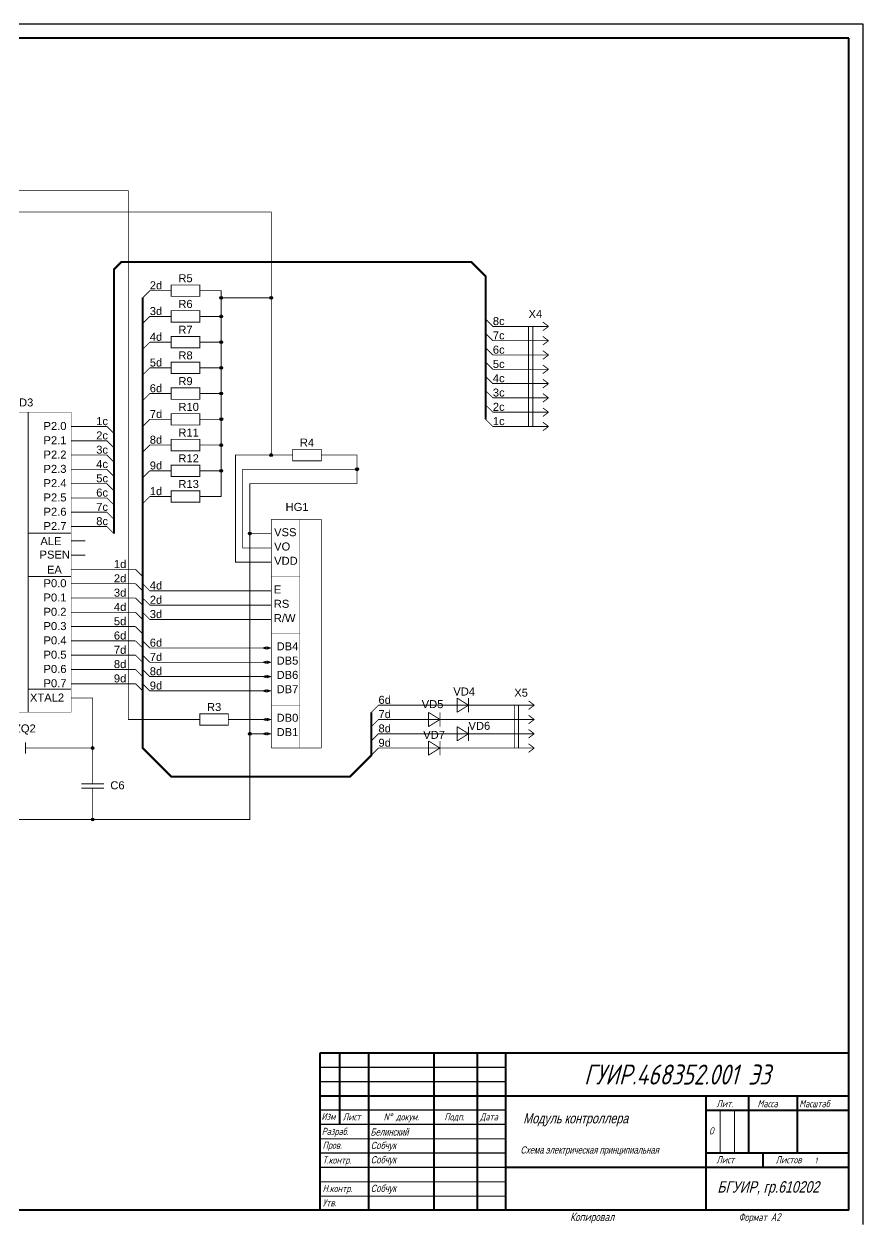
# Model space of a CAD drawing. Header units: millimetres. Extents: x 4478846 to 4492776, y 3796523 to 3799112.
# Drawn here: x 4480738.9 to 4481032.4, y 3798090.7 to 3798510.5 of the extents above; entities that cross this region are included whole.
import ezdxf

# ---------------------------------------------------------------- set-up
doc = ezdxf.new("R2010")
doc.units = ezdxf.units.MM
doc.layers.get('0').update_dxf_attribs({"lineweight": 25})
for name, color, linetype in [('KONTUR', 7, 'Continuous'), ('Sheet', 255, 'Continuous'), ('Title', 7, 'Continuous'), ('Текст', 4, 'Continuous')]:
    doc.layers.add(name, color=color, linetype=linetype)
doc.layers.add('Основная', color=7, linetype='Continuous', lineweight=40)
doc.layers.add('тонкая', color=7, linetype='Continuous', lineweight=13)
doc.styles.add('ESKD', font='standarteskd.shx', dxfattribs={"width": 0.8, "oblique": 15})
doc.styles.get("Standard").update_dxf_attribs({"font": 'arial.ttf'})
doc.styles.add('стиль рамки', font='romans.shx', dxfattribs={"width": 0.75, "oblique": 15, "height": 3.5})
doc.styles.add('стиль1', font='romans.shx', dxfattribs={"width": 0.75, "oblique": 15, "height": 3.5})

msp = doc.modelspace()

# ---------------------------------------------------------------- linework, layer by layer
at = {"color": 7}
for p, q in [((4480907.39209, 3798145.51068), (4480842.39209, 3798145.51068)), ((4480907.39209, 3798140.51068), (4480842.39209, 3798140.51068)), ((4480907.39209, 3798130.51068), (4480842.39209, 3798130.51068)), ((4480907.39209, 3798125.51068), (4480842.39209, 3798125.51068)), ((4480977.39209, 3798095.51068), (4480977.39209, 3798095.51068))]:
    msp.add_line(p, q, dxfattribs=at)
at = {"color": 7, "lineweight": 20}
for points, const_width in [([(4480580.3992, 3798437.22131), (4480580.3992, 3798452.22131), (4480775.39921, 3798452.22131), (4480775.39921, 3798267.2213), (4480795.39921, 3798267.2213)], 0.29972), ([(4480825.39921, 3798359.72131), (4480825.39921, 3798414.72131), (4480825.39921, 3798444.72131), (4480730.39921, 3798444.72131), (4480657.8992, 3798444.72131), (4480657.8992, 3798437.22131), (4480657.8992, 3798332.2213)], 0.29972), ([(4480770.39921, 3798332.22128), (4480770.39921, 3798424.72131), (4480772.89921, 3798427.22131), (4480895.39921, 3798427.22131), (4480900.39921, 3798422.22131), (4480900.39921, 3798372.22131)], 0.7493), ([(4480782.89921, 3798417.22131), (4480780.39927, 3798414.72131)], 0.29972), ([(4480782.89921, 3798417.22131), (4480785.39921, 3798417.22131)], 0.29972), ([(4480790.39921, 3798417.22131), (4480785.39921, 3798417.22131)], 0.29972), ([(4480790.39921, 3798415.22131), (4480790.39921, 3798419.22131), (4480800.39922, 3798419.22131), (4480800.39922, 3798415.22131), (4480790.39921, 3798415.22131)], 0.29972), ([(4480800.39922, 3798417.22131), (4480805.39922, 3798417.22131)], 0.29972), ([(4480780.39927, 3798414.72131), (4480780.39927, 3798317.22127), (4480780.39921, 3798317.22127), (4480780.39921, 3798302.22127), (4480780.3992, 3798302.22127), (4480780.3992, 3798289.72125), (4480780.39921, 3798289.72125), (4480780.39921, 3798257.2213), (4480790.39921, 3798247.2213), (4480852.89921, 3798247.2213), (4480857.89921, 3798252.2213), (4480860.39921, 3798254.7213), (4480860.39921, 3798269.7213)], 0.7493), ([(4480793.39921, 3798415.22131), (4480792.39921, 3798415.22131)], 0.29972), ([(4480790.39921, 3798406.22131), (4480790.39921, 3798410.22131), (4480800.39922, 3798410.22131), (4480800.39922, 3798406.22131), (4480790.39921, 3798406.22131)], 0.29972), ([(4480782.89921, 3798408.22131), (4480780.39927, 3798405.72131)], 0.29972), ([(4480785.39921, 3798408.22131), (4480782.89921, 3798408.22131)], 0.29972), ([(4480790.39921, 3798408.22131), (4480785.39921, 3798408.22131)], 0.29972), ([(4480793.39921, 3798406.22131), (4480792.39921, 3798406.22131)], 0.29972), ([(4480800.39922, 3798408.22131), (4480805.39922, 3798408.22131)], 0.29972), ([(4480902.89921, 3798404.72137), (4480900.39921, 3798407.22131)], 0.29972), ([(4480910.39921, 3798404.72124), (4480902.89921, 3798404.72124), (4480902.89921, 3798404.72137)], 0.29972), ([(4480915.39921, 3798404.72124), (4480910.39921, 3798404.72124)], 0.29972), ([(4480915.3992, 3798404.72124), (4480922.39919, 3798404.72124)], 0.29972), ([(4480915.3992, 3798404.72124), (4480915.3992, 3798369.72131)], 0.29972), ([(4480916.8992, 3798369.72131), (4480916.8992, 3798404.72124)], 0.29972), ([(4480922.39919, 3798404.72124), (4480920.39919, 3798406.22123)], 0.29972), ([(4480922.39919, 3798404.72124), (4480920.39919, 3798403.22124)], 0.29972), ([(4480790.39921, 3798397.21113), (4480790.39921, 3798401.21113), (4480800.39922, 3798401.21113), (4480800.39922, 3798397.21113), (4480790.39921, 3798397.21113)], 0.29972), ([(4480902.89921, 3798399.72137), (4480900.39921, 3798402.22131)], 0.29972), ([(4480922.39919, 3798399.72125), (4480920.39919, 3798401.22124)], 0.29972), ([(4480782.89921, 3798399.21113), (4480780.39927, 3798396.71113)], 0.29972), ([(4480782.89921, 3798399.21113), (4480785.39921, 3798399.21113)], 0.29972), ([(4480790.39921, 3798399.21113), (4480785.39921, 3798399.21113)], 0.29972), ([(4480800.39922, 3798399.21113), (4480805.39922, 3798399.21113)], 0.29972), ([(4480902.89921, 3798394.72137), (4480900.39921, 3798397.22131)], 0.29972), ([(4480910.39921, 3798399.72125), (4480902.89921, 3798399.72125), (4480902.89921, 3798399.72137)], 0.29972), ([(4480915.39921, 3798399.72125), (4480910.39921, 3798399.72125)], 0.29972), ([(4480915.3992, 3798399.72125), (4480922.39919, 3798399.72125)], 0.29972), ([(4480922.39919, 3798399.72125), (4480920.39919, 3798398.22125)], 0.29972), ([(4480922.39919, 3798394.72126), (4480920.39919, 3798396.22125)], 0.29972), ([(4480790.39921, 3798388.22131), (4480790.39921, 3798392.22131), (4480800.39922, 3798392.22131), (4480800.39922, 3798388.22131), (4480790.39921, 3798388.22131)], 0.29972), ([(4480902.89921, 3798389.72137), (4480900.39921, 3798392.22131)], 0.29972), ([(4480910.39921, 3798394.72126), (4480902.89921, 3798394.72126), (4480902.89921, 3798394.72137)], 0.29972), ([(4480915.39921, 3798394.72126), (4480910.39921, 3798394.72126)], 0.29972), ([(4480915.3992, 3798394.72126), (4480922.39919, 3798394.72126)], 0.29972), ([(4480922.39919, 3798394.72126), (4480920.39919, 3798393.22126)], 0.29972), ([(4480782.89921, 3798390.22131), (4480780.39927, 3798387.72131)], 0.29972), ([(4480785.39921, 3798390.22131), (4480782.89921, 3798390.22131)], 0.29972), ([(4480790.39921, 3798390.22131), (4480785.39921, 3798390.22131)], 0.29972), ([(4480793.39921, 3798388.22131), (4480792.39921, 3798388.22131)], 0.29972), ([(4480800.39922, 3798390.22131), (4480805.39922, 3798390.22131)], 0.29972), ([(4480910.39921, 3798389.72127), (4480902.89921, 3798389.72127), (4480902.89921, 3798389.72137)], 0.29972), ([(4480915.39921, 3798389.72127), (4480910.39921, 3798389.72127)], 0.29972), ([(4480915.3992, 3798389.72127), (4480922.39919, 3798389.72127)], 0.29972), ([(4480922.39919, 3798389.72127), (4480920.39919, 3798391.22126)], 0.29972), ([(4480922.39919, 3798389.72127), (4480920.39919, 3798388.22127)], 0.29972), ([(4480790.39921, 3798379.22131), (4480790.39921, 3798383.22131), (4480800.39922, 3798383.22131), (4480800.39922, 3798379.22131), (4480790.39921, 3798379.22131)], 0.29972), ([(4480902.89921, 3798384.72137), (4480900.39921, 3798387.22131)], 0.29972), ([(4480910.39921, 3798384.72128), (4480902.89921, 3798384.72128), (4480902.89921, 3798384.72137)], 0.29972), ([(4480915.39921, 3798384.72128), (4480910.39921, 3798384.72128)], 0.29972), ([(4480915.3992, 3798384.72128), (4480922.39919, 3798384.72128)], 0.29972), ([(4480922.39919, 3798384.72128), (4480920.39919, 3798386.22127)], 0.29972), ([(4480922.39919, 3798384.72128), (4480920.39919, 3798383.22128)], 0.29972), ([(4480782.89921, 3798381.22131), (4480780.39927, 3798378.72131)], 0.29972), ([(4480782.89921, 3798381.22131), (4480785.39921, 3798381.22131)], 0.29972), ([(4480790.39921, 3798381.22131), (4480785.39921, 3798381.22131)], 0.29972), ([(4480793.39921, 3798379.22131), (4480792.39921, 3798379.22131)], 0.29972), ([(4480800.39922, 3798381.22131), (4480805.39922, 3798381.22131)], 0.29972), ([(4480902.89921, 3798379.72136), (4480900.39921, 3798382.22131)], 0.29972), ([(4480910.39921, 3798379.72129), (4480902.89921, 3798379.72129), (4480902.89921, 3798379.72136)], 0.29972), ([(4480915.39921, 3798379.72129), (4480910.39921, 3798379.72129)], 0.29972), ([(4480915.3992, 3798379.72129), (4480922.39919, 3798379.72129)], 0.29972), ([(4480922.39919, 3798379.72129), (4480920.39919, 3798381.22128)], 0.29972), ([(4480922.39919, 3798379.72129), (4480920.39919, 3798378.22129)], 0.29972), ([(4480902.89921, 3798374.72136), (4480900.39921, 3798377.22131)], 0.29972), ([(4480910.39921, 3798374.7213), (4480902.89921, 3798374.7213), (4480902.89921, 3798374.72136)], 0.29972), ([(4480915.39921, 3798374.7213), (4480910.39921, 3798374.7213)], 0.29972), ([(4480915.3992, 3798374.7213), (4480922.39919, 3798374.7213)], 0.29972), ([(4480922.39919, 3798374.7213), (4480920.39919, 3798376.22129)], 0.29972), ([(4480922.39919, 3798374.7213), (4480920.39919, 3798373.2213)], 0.29972), ([(4480720.39977, 3798374.72095), (4480755.37817, 3798374.72095), (4480755.37817, 3798269.74255), (4480720.39977, 3798269.74255), (4480720.39977, 3798374.72095)], 0.09906), ([(4480782.90961, 3798372.21085), (4480780.40967, 3798369.71085)], 0.29972), ([(4480785.40961, 3798372.21085), (4480782.90961, 3798372.21085)], 0.29972), ([(4480790.40961, 3798372.21085), (4480785.40961, 3798372.21085)], 0.29972), ([(4480790.40961, 3798370.21084), (4480790.40961, 3798374.21085), (4480800.40962, 3798374.21085), (4480800.40962, 3798370.21084), (4480790.40961, 3798370.21084)], 0.29972), ([(4480800.40962, 3798372.21085), (4480805.40962, 3798372.21085)], 0.29972), ([(4480902.89921, 3798369.72136), (4480900.39921, 3798372.22131)], 0.29972), ([(4480922.39919, 3798369.72131), (4480920.39919, 3798371.2213)], 0.29972), ([(4480755.39922, 3798369.72136), (4480760.39922, 3798369.72136)], 0.29972), ([(4480760.39922, 3798369.72136), (4480767.8992, 3798369.72136), (4480767.8992, 3798369.72125)], 0.29972), ([(4480770.3992, 3798367.2213), (4480767.8992, 3798369.72125)], 0.29972), ([(4480793.40962, 3798370.21084), (4480792.40961, 3798370.21084)], 0.29972), ([(4480910.39921, 3798369.72131), (4480902.89921, 3798369.72131), (4480902.89921, 3798369.72136)], 0.29972), ([(4480915.39921, 3798369.72131), (4480910.39921, 3798369.72131)], 0.29972), ([(4480915.3992, 3798369.72131), (4480922.39919, 3798369.72131)], 0.29972), ([(4480922.39919, 3798369.72131), (4480920.39919, 3798368.22131)], 0.29972), ([(4480755.39922, 3798364.72136), (4480760.39922, 3798364.72136)], 0.29972), ([(4480767.89921, 3798364.72125), (4480767.89921, 3798364.72136), (4480760.39922, 3798364.72136)], 0.29972), ([(4480770.39921, 3798362.22131), (4480767.89921, 3798364.72125)], 0.29972), ([(4480782.89921, 3798363.22131), (4480780.39927, 3798360.72131)], 0.29972), ([(4480782.89921, 3798363.22131), (4480785.39921, 3798363.22131)], 0.29972), ([(4480790.39921, 3798363.22131), (4480785.39921, 3798363.22131)], 0.29972), ([(4480790.39921, 3798361.22131), (4480790.39921, 3798365.22131), (4480800.39922, 3798365.22131), (4480800.39922, 3798361.22131), (4480790.39921, 3798361.22131)], 0.29972), ([(4480800.39922, 3798363.22131), (4480805.39922, 3798363.22131)], 0.29972), ([(4480670.3992, 3798232.2213), (4480685.3992, 3798232.2213), (4480712.8992, 3798232.2213), (4480762.89921, 3798232.2213), (4480817.89921, 3798232.2213), (4480817.89921, 3798262.2213), (4480817.89921, 3798332.2213), (4480817.89921, 3798349.72131), (4480855.39921, 3798349.72131), (4480855.39921, 3798354.72131), (4480855.39921, 3798359.72131), (4480847.89922, 3798359.72131)], 0.29972), ([(4480755.39922, 3798359.72135), (4480760.39922, 3798359.72135)], 0.29972), ([(4480760.39922, 3798359.72135), (4480767.89921, 3798359.72135), (4480767.89921, 3798359.72123)], 0.29972), ([(4480770.39921, 3798357.22129), (4480767.89921, 3798359.72123)], 0.29972), ([(4480793.39921, 3798361.22131), (4480792.39921, 3798361.22131)], 0.29972), ([(4480755.39922, 3798354.72135), (4480760.39922, 3798354.72135)], 0.29972), ([(4480767.8992, 3798354.72124), (4480767.8992, 3798354.72135), (4480760.39922, 3798354.72135)], 0.29972), ([(4480770.3992, 3798352.2213), (4480767.8992, 3798354.72124)], 0.29972), ([(4480782.89921, 3798354.21088), (4480780.39927, 3798351.71088)], 0.29972), ([(4480785.39921, 3798354.21088), (4480782.89921, 3798354.21088)], 0.29972), ([(4480790.39921, 3798354.21088), (4480785.39921, 3798354.21088)], 0.29972), ([(4480790.39921, 3798352.21088), (4480790.39921, 3798356.21088), (4480800.39922, 3798356.21088), (4480800.39922, 3798352.21088), (4480790.39921, 3798352.21088)], 0.29972), ([(4480800.39922, 3798354.21088), (4480805.39922, 3798354.21088)], 0.29972), ([(4480755.39922, 3798349.72135), (4480760.39922, 3798349.72135)], 0.29972), ([(4480760.39922, 3798349.72135), (4480767.89921, 3798349.72135), (4480767.89921, 3798349.72123)], 0.29972), ([(4480770.39921, 3798347.22129), (4480767.89921, 3798349.72123)], 0.29972), ([(4480793.39921, 3798352.21088), (4480792.39921, 3798352.21088)], 0.29972), ([(4480790.39921, 3798343.22131), (4480790.39921, 3798347.22131), (4480800.39922, 3798347.22131), (4480800.39922, 3798343.22131), (4480790.39921, 3798343.22131)], 0.29972), ([(4480755.39922, 3798344.72135), (4480760.39922, 3798344.72135)], 0.29972), ([(4480767.89921, 3798344.72125), (4480767.89921, 3798344.72135), (4480760.39922, 3798344.72135)], 0.29972), ([(4480770.39921, 3798342.22131), (4480767.89921, 3798344.72125)], 0.29972), ([(4480782.89921, 3798345.22131), (4480780.39927, 3798342.72131)], 0.29972), ([(4480785.39921, 3798345.22131), (4480782.89921, 3798345.22131)], 0.29972), ([(4480790.39921, 3798345.22131), (4480785.39921, 3798345.22131)], 0.29972), ([(4480793.39921, 3798343.22131), (4480792.39921, 3798343.22131)], 0.29972), ([(4480800.39922, 3798345.22131), (4480807.89921, 3798345.22131)], 0.29972), ([(4480755.39922, 3798339.72134), (4480760.39922, 3798339.72134)], 0.29972), ([(4480760.39922, 3798339.72134), (4480767.8992, 3798339.72134), (4480767.8992, 3798339.72123)], 0.29972), ([(4480770.3992, 3798337.22129), (4480767.8992, 3798339.72123)], 0.29972), ([(4480755.39922, 3798334.72134), (4480760.39922, 3798334.72134)], 0.29972), ([(4480760.39922, 3798334.72134), (4480767.89921, 3798334.72134), (4480767.89921, 3798334.72122)], 0.29972), ([(4480770.39921, 3798332.22128), (4480767.89921, 3798334.72122)], 0.29972), ([(4480755.39922, 3798329.72134), (4480760.39922, 3798329.72134)], 0.29972), ([(4480755.39922, 3798324.72134), (4480760.39922, 3798324.72134)], 0.29972), ([(4480755.39922, 3798319.72133), (4480760.39922, 3798319.72133)], 0.29972), ([(4480760.39922, 3798319.72133), (4480777.89921, 3798319.72133), (4480777.89921, 3798319.72121)], 0.29972), ([(4480780.39921, 3798317.22127), (4480777.89921, 3798319.72121)], 0.29972), ([(4480755.39922, 3798314.72133), (4480760.39922, 3798314.72133)], 0.29972), ([(4480777.8992, 3798314.72122), (4480777.8992, 3798314.72133), (4480760.39922, 3798314.72133)], 0.29972), ([(4480780.3992, 3798312.22127), (4480777.8992, 3798314.72122)], 0.29972), ([(4480782.89921, 3798312.2213), (4480780.39921, 3798314.72125)], 0.29972), ([(4480820.39921, 3798312.2213), (4480782.89921, 3798312.2213)], 0.29972), ([(4480755.39922, 3798309.72133), (4480760.39922, 3798309.72133)], 0.29972), ([(4480760.39922, 3798309.72133), (4480777.8992, 3798309.72133), (4480777.8992, 3798309.72121)], 0.29972), ([(4480780.3992, 3798307.22127), (4480777.8992, 3798309.72121)], 0.29972), ([(4480782.89921, 3798307.2213), (4480780.39921, 3798309.72125)], 0.29972), ([(4480755.39922, 3798304.72132), (4480760.39922, 3798304.72132)], 0.29972), ([(4480777.8992, 3798304.72121), (4480777.8992, 3798304.72132), (4480760.39922, 3798304.72132)], 0.29972), ([(4480780.3992, 3798302.22127), (4480777.8992, 3798304.72121)], 0.29972), ([(4480782.89921, 3798302.2213), (4480780.39921, 3798304.72125)], 0.29972), ([(4480782.89921, 3798307.2213), (4480820.39921, 3798307.2213)], 0.29972), ([(4480755.39922, 3798299.72132), (4480760.39922, 3798299.72132)], 0.29972), ([(4480760.39922, 3798299.72132), (4480777.8992, 3798299.72132), (4480777.8992, 3798299.72121)], 0.29972), ([(4480780.3992, 3798297.22127), (4480777.8992, 3798299.72121)], 0.29972), ([(4480820.39921, 3798302.2213), (4480782.89921, 3798302.2213)], 0.29972), ([(4480755.39922, 3798294.72132), (4480760.39922, 3798294.72132)], 0.29972), ([(4480777.8992, 3798294.7212), (4480777.8992, 3798294.72132), (4480760.39922, 3798294.72132)], 0.29972), ([(4480780.3992, 3798292.22126), (4480777.8992, 3798294.7212)], 0.29972), ([(4480782.89921, 3798292.22136), (4480780.39921, 3798294.7213)], 0.29972), ([(4480782.89921, 3798292.22136), (4480782.89921, 3798292.2213), (4480820.39921, 3798292.2213)], 0.29972), ([(4480755.39922, 3798289.72132), (4480760.39922, 3798289.72132)], 0.29972), ([(4480760.39922, 3798289.72132), (4480777.89921, 3798289.72132), (4480777.89921, 3798289.72121)], 0.29972), ([(4480780.39921, 3798287.22127), (4480777.89921, 3798289.72121)], 0.29972), ([(4480782.8992, 3798287.2213), (4480780.3992, 3798289.72125)], 0.29972), ([(4480820.39921, 3798287.2213), (4480782.8992, 3798287.2213)], 0.29972), ([(4480755.39922, 3798284.72131), (4480760.39922, 3798284.72131)], 0.29972), ([(4480777.89921, 3798284.72125), (4480760.39922, 3798284.72125), (4480760.39922, 3798284.72131)], 0.29972), ([(4480780.39921, 3798282.2213), (4480777.89921, 3798284.72125)], 0.29972), ([(4480782.8992, 3798282.22127), (4480780.3992, 3798284.72121)], 0.29972), ([(4480755.39922, 3798279.72131), (4480760.39922, 3798279.72131)], 0.29972), ([(4480760.39922, 3798279.72131), (4480777.89921, 3798279.72131), (4480777.89921, 3798279.7213)], 0.29972), ([(4480780.39921, 3798277.22136), (4480777.89921, 3798279.7213)], 0.29972), ([(4480782.89921, 3798277.2213), (4480780.39921, 3798279.72124)], 0.29972), ([(4480782.8992, 3798282.22127), (4480782.8992, 3798282.2213), (4480820.39921, 3798282.2213)], 0.29972), ([(4480755.39922, 3798274.72131), (4480760.39922, 3798274.72131)], 0.29972), ([(4480762.89921, 3798257.2213), (4480762.89921, 3798274.72131), (4480760.39922, 3798274.72131)], 0.29972), ([(4480820.39921, 3798277.2213), (4480782.89921, 3798277.2213)], 0.29972), ([(4480890.39923, 3798274.7213), (4480890.39923, 3798269.72131)], 0.29972), ([(4480894.39922, 3798272.2213), (4480890.39923, 3798274.7213), (4480890.39923, 3798274.7213)], 0.29972), ([(4480894.39922, 3798274.7213), (4480894.39922, 3798269.72131)], 0.29972), ([(4480862.89915, 3798272.2213), (4480860.39921, 3798269.7213)], 0.29972), ([(4480885.39924, 3798272.2213), (4480862.89915, 3798272.2213)], 0.29972), ([(4480890.39924, 3798272.2213), (4480885.39924, 3798272.2213)], 0.29972), ([(4480890.39923, 3798272.2213), (4480895.39922, 3798272.2213)], 0.29972), ([(4480890.39923, 3798269.72131), (4480894.39922, 3798272.2213)], 0.29972), ([(4480895.39921, 3798272.2213), (4480900.39921, 3798272.2213)], 0.29972), ([(4480905.39921, 3798272.2213), (4480900.39921, 3798272.2213)], 0.29972), ([(4480910.39921, 3798272.2213), (4480905.39921, 3798272.2213)], 0.29972), ([(4480910.3992, 3798272.2213), (4480917.39919, 3798272.2213)], 0.29972), ([(4480910.3992, 3798272.2213), (4480910.3992, 3798257.22133)], 0.29972), ([(4480911.8992, 3798257.22133), (4480911.8992, 3798272.2213)], 0.29972), ([(4480917.39919, 3798272.2213), (4480915.39919, 3798273.7213)], 0.29972), ([(4480917.39919, 3798272.2213), (4480915.39919, 3798270.72131)], 0.29972), ([(4480862.89915, 3798267.2213), (4480860.39921, 3798264.7213)], 0.29972), ([(4480875.39924, 3798267.2213), (4480862.89915, 3798267.2213)], 0.29972), ([(4480880.39924, 3798267.2213), (4480875.39924, 3798267.2213)], 0.29972), ([(4480880.39923, 3798269.7213), (4480880.39923, 3798264.72131)], 0.29972), ([(4480884.39922, 3798267.2213), (4480880.39923, 3798269.7213), (4480880.39923, 3798269.7213)], 0.29972), ([(4480880.39923, 3798267.2213), (4480885.39922, 3798267.2213)], 0.29972), ([(4480880.39923, 3798264.72131), (4480884.39922, 3798267.2213)], 0.29972), ([(4480884.39922, 3798269.7213), (4480884.39922, 3798264.72131)], 0.29972), ([(4480885.39921, 3798267.2213), (4480890.39921, 3798267.2213)], 0.29972), ([(4480890.39921, 3798267.2213), (4480905.39921, 3798267.2213), (4480905.39921, 3798267.22131)], 0.29972), ([(4480910.39921, 3798267.22131), (4480905.39921, 3798267.22131)], 0.29972), ([(4480910.3992, 3798267.22131), (4480917.39919, 3798267.22131)], 0.29972), ([(4480917.39919, 3798267.22131), (4480915.39919, 3798268.72131)], 0.29972), ([(4480917.39919, 3798267.22131), (4480915.39919, 3798265.72132)], 0.29972), ([(4480862.89915, 3798262.2213), (4480860.39921, 3798259.7213)], 0.29972), ([(4480885.39924, 3798262.2213), (4480862.89915, 3798262.2213)], 0.29972), ([(4480890.39924, 3798262.2213), (4480885.39924, 3798262.2213)], 0.29972), ([(4480890.39923, 3798264.7213), (4480890.39923, 3798259.72131)], 0.29972), ([(4480894.39922, 3798262.2213), (4480890.39923, 3798264.7213), (4480890.39923, 3798264.7213)], 0.29972), ([(4480890.39923, 3798262.2213), (4480895.39922, 3798262.2213)], 0.29972), ([(4480890.39923, 3798259.72131), (4480894.39922, 3798262.2213)], 0.29972), ([(4480894.39922, 3798264.7213), (4480894.39922, 3798259.72131)], 0.29972), ([(4480895.39921, 3798262.2213), (4480900.39921, 3798262.2213)], 0.29972), ([(4480905.39921, 3798262.22132), (4480900.39921, 3798262.22132), (4480900.39921, 3798262.2213)], 0.29972), ([(4480910.39921, 3798262.22132), (4480905.39921, 3798262.22132)], 0.29972), ([(4480910.3992, 3798262.22132), (4480917.39919, 3798262.22132)], 0.29972), ([(4480917.39919, 3798262.22132), (4480915.39919, 3798263.72132)], 0.29972), ([(4480917.39919, 3798262.22132), (4480915.39919, 3798260.72133)], 0.29972), ([(4480739.39918, 3798257.2213), (4480744.39918, 3798257.2213)], 0.29972), ([(4480739.39919, 3798259.2213), (4480739.39919, 3798255.22131)], 0.29972), ([(4480762.89921, 3798249.7213), (4480762.89921, 3798257.2213), (4480744.39918, 3798257.2213)], 0.29972), ([(4480862.89915, 3798257.2213), (4480860.39921, 3798254.7213)], 0.29972), ([(4480875.39924, 3798257.2213), (4480862.89915, 3798257.2213)], 0.29972), ([(4480880.39924, 3798257.2213), (4480875.39924, 3798257.2213)], 0.29972), ([(4480880.39923, 3798259.7213), (4480880.39923, 3798254.72131)], 0.29972), ([(4480884.39922, 3798257.2213), (4480880.39923, 3798259.7213), (4480880.39923, 3798259.7213)], 0.29972), ([(4480880.39923, 3798257.2213), (4480885.39922, 3798257.2213)], 0.29972), ([(4480880.39923, 3798254.72131), (4480884.39922, 3798257.2213)], 0.29972), ([(4480884.39922, 3798259.7213), (4480884.39922, 3798254.72131)], 0.29972), ([(4480885.39921, 3798257.2213), (4480890.39921, 3798257.2213)], 0.29972), ([(4480905.39921, 3798257.22133), (4480890.39921, 3798257.22133), (4480890.39921, 3798257.2213)], 0.29972), ([(4480910.39921, 3798257.22133), (4480905.39921, 3798257.22133)], 0.29972), ([(4480910.3992, 3798257.22133), (4480917.39919, 3798257.22133)], 0.29972), ([(4480917.39919, 3798257.22133), (4480915.39919, 3798258.72133)], 0.29972), ([(4480917.39919, 3798257.22133), (4480915.39919, 3798255.72134)], 0.29972), ([(4480762.89921, 3798244.7213), (4480762.89921, 3798249.7213)], 0.29972), ([(4480766.8992, 3798244.72131), (4480758.89921, 3798244.72131)], 0.29972), ([(4480766.8992, 3798243.22132), (4480758.89921, 3798243.22132)], 0.29972), ([(4480762.89921, 3798243.22133), (4480762.89921, 3798238.22133)], 0.29972), ([(4480762.89921, 3798238.22133), (4480762.89921, 3798232.2213)], 0.29972)]:
    msp.add_lwpolyline(points, dxfattribs=dict(at, const_width=const_width))
at = {"color": 7, "lineweight": 20, "const_width": 0.508}
for points in [[(4480762.64521, 3798257.2213, 1), (4480763.15321, 3798257.2213, 1)], [(4480762.64521, 3798232.2213, 1), (4480763.15321, 3798232.2213, 1)]]:
    msp.add_lwpolyline(points, format="xyb", close=True, dxfattribs=at)
at = {"color": 7, "lineweight": 20}
for centre, major_axis, ratio in [((4480762.88895, 3798257.23205), (0.49764, 0), 0.998693344), ((4480762.88895, 3798257.23205), (0.49764, 0), 0.998693344), ((4480762.88895, 3798257.23205), (0.49764, 0), 0.998693344), ((4480762.88895, 3798257.23205), (0.49764, 0), 0.998693344), ((4480762.88895, 3798232.23155), (0, 0.49765), 0.999979584), ((4480762.88895, 3798232.23155), (0, 0.49765), 0.999979584), ((4480762.88895, 3798232.23155), (0, 0.49765), 0.999979584), ((4480762.88895, 3798232.23155), (0, 0.49765), 0.999979584)]:
    msp.add_ellipse(centre, major_axis=major_axis, ratio=ratio, dxfattribs=at)
at = {"layer": 'KONTUR', "color": 7}
for p, q in [((4480435.39209, 3798510.51068), (4481032.39209, 3798510.51068)), ((4481032.39209, 3798510.51068), (4481032.39209, 3798090.51068))]:
    msp.add_line(p, q, dxfattribs=at)
at = {"layer": 'Sheet'}
for points, const_width in [([(4480805.39922, 3798417.22131), (4480807.89921, 3798417.22131), (4480807.89921, 3798414.72131), (4480825.39921, 3798414.72131)], 0.29972), ([(4480807.89921, 3798388.79889), (4480807.89921, 3798396.29889), (4480807.89921, 3798406.6825), (4480807.89921, 3798414.72131)], 0.29972), ([(4480807.89921, 3798408.22131), (4480805.39922, 3798408.22131)], 0.29972), ([(4480807.89921, 3798399.21113), (4480805.39922, 3798399.21113)], 0.29972), ([(4480807.89921, 3798390.22131), (4480805.39922, 3798390.22131)], 0.29972), ([(4480807.89921, 3798388.79889), (4480807.89921, 3798381.29889), (4480807.89921, 3798352.17374), (4480807.89921, 3798345.22131)], 0.29972), ([(4480805.39922, 3798381.22131), (4480807.89921, 3798381.22131)], 0.29972), ([(4480807.90961, 3798372.21085), (4480805.40962, 3798372.21085)], 0.29972), ([(4480805.39922, 3798363.22131), (4480807.89921, 3798363.22131)], 0.29972), ([(4480820.39921, 3798322.2213), (4480812.89921, 3798322.2213), (4480812.89921, 3798359.72131), (4480825.39921, 3798359.72131), (4480827.89921, 3798359.72131)], 0.29972), ([(4480832.89921, 3798359.72131), (4480827.89921, 3798359.72131)], 0.29972), ([(4480832.89921, 3798357.7213), (4480832.89921, 3798361.72131), (4480842.89922, 3798361.72131), (4480842.89922, 3798357.7213), (4480832.89921, 3798357.7213)], 0.29972), ([(4480842.89922, 3798359.72131), (4480847.89922, 3798359.72131)], 0.29972), ([(4480805.39922, 3798354.21088), (4480807.89921, 3798354.21088)], 0.29972), ([(4480820.39921, 3798327.2213), (4480815.39921, 3798327.2213), (4480815.39921, 3798354.72131), (4480855.39921, 3798354.72131)], 0.29972), ([(4480835.89921, 3798357.7213), (4480834.89921, 3798357.7213)], 0.29972), ([(4480842.89921, 3798337.22131), (4480825.39921, 3798337.22131)], 0.29972), ([(4480825.39921, 3798337.22131), (4480825.39921, 3798257.2213)], 0.29972), ([(4480835.39921, 3798337.22131), (4480835.39921, 3798257.2213)], 0.09906), ([(4480842.89921, 3798257.2213), (4480842.89921, 3798337.22131)], 0.29972), ([(4480820.39921, 3798332.2213), (4480817.89921, 3798332.2213)], 0.29972), ([(4480825.4792, 3798332.2213), (4480820.39921, 3798332.2213)], 0.29972), ([(4480825.4792, 3798327.2213), (4480820.39921, 3798327.2213)], 0.29972), ([(4480825.4792, 3798322.2213), (4480820.39921, 3798322.2213)], 0.29972), ([(4480825.39921, 3798297.2213), (4480835.39921, 3798297.2213), (4480835.39921, 3798317.2213)], 0.09906), ([(4480825.39921, 3798317.2213), (4480835.39921, 3798317.2213)], 0.09906), ([(4480835.39921, 3798317.2213), (4480835.39921, 3798272.2213), (4480835.39921, 3798317.2213)], 0.09906), ([(4480825.4792, 3798312.2213), (4480820.39921, 3798312.2213)], 0.29972), ([(4480825.4792, 3798307.2213), (4480820.39921, 3798307.2213)], 0.29972), ([(4480825.4792, 3798302.2213), (4480820.39921, 3798302.2213)], 0.29972), ([(4480825.39921, 3798272.2213), (4480835.39921, 3798272.2213), (4480835.39921, 3798297.2213)], 0.09906), ([(4480825.4792, 3798292.2213), (4480820.39921, 3798292.2213)], 0.29972), ([(4480825.4792, 3798287.2213), (4480820.39921, 3798287.2213)], 0.29972), ([(4480825.4792, 3798282.2213), (4480820.39921, 3798282.2213)], 0.29972), ([(4480825.4792, 3798277.2213), (4480820.39921, 3798277.2213)], 0.29972), ([(4480800.39921, 3798267.2213), (4480795.39921, 3798267.2213)], 0.29972), ([(4480800.39921, 3798265.2213), (4480800.39921, 3798269.2213), (4480810.39922, 3798269.2213), (4480810.39922, 3798265.2213), (4480800.39921, 3798265.2213)], 0.29972), ([(4480810.39922, 3798267.2213), (4480815.39922, 3798267.2213)], 0.29972), ([(4480815.39922, 3798267.2213), (4480820.39921, 3798267.2213)], 0.29972), ([(4480825.4792, 3798267.2213), (4480820.39921, 3798267.2213)], 0.29972), ([(4480803.39921, 3798265.2213), (4480802.39921, 3798265.2213)], 0.29972), ([(4480820.39921, 3798262.2213), (4480817.89921, 3798262.2213)], 0.29972), ([(4480825.4792, 3798262.2213), (4480820.39921, 3798262.2213)], 0.29972), ([(4480825.39921, 3798257.2213), (4480842.89921, 3798257.2213)], 0.29972)]:
    msp.add_lwpolyline(points, dxfattribs=dict(at, const_width=const_width))
at = {"layer": 'Sheet', "const_width": 0.508}
for points in [[(4480807.64521, 3798414.72131, 1), (4480808.15321, 3798414.72131, 1)], [(4480825.14521, 3798414.72131, 1), (4480825.65321, 3798414.72131, 1)], [(4480807.64521, 3798408.22131, 1), (4480808.15321, 3798408.22131, 1)], [(4480807.64521, 3798399.21113, 1), (4480808.15321, 3798399.21113, 1)], [(4480807.64521, 3798390.22131, 1), (4480808.15321, 3798390.22131, 1)], [(4480807.64521, 3798381.22131, 1), (4480808.15321, 3798381.22131, 1)], [(4480807.65561, 3798372.21085, 1), (4480808.16361, 3798372.21085, 1)], [(4480807.64521, 3798363.22131, 1), (4480808.15321, 3798363.22131, 1)], [(4480825.14521, 3798359.72131, 1), (4480825.65321, 3798359.72131, 1)], [(4480807.64521, 3798354.21088, 1), (4480808.15321, 3798354.21088, 1)], [(4480855.14521, 3798354.72131, 1), (4480855.65321, 3798354.72131, 1)], [(4480817.64521, 3798332.2213, 1), (4480818.15321, 3798332.2213, 1)], [(4480817.64521, 3798262.2213, 1), (4480818.15321, 3798262.2213, 1)]]:
    msp.add_lwpolyline(points, format="xyb", close=True, dxfattribs=at)
at = {"layer": 'Sheet', "const_width": 0.09906}
for points in [[(4480823.7012, 3798292.7293), (4480823.7012, 3798291.7133), (4480822.1772, 3798292.2213), (4480823.7012, 3798292.7293)], [(4480823.9552, 3798292.7293), (4480825.4792, 3798292.2213), (4480823.9552, 3798291.7133), (4480823.9552, 3798292.7293)], [(4480823.7012, 3798287.7293), (4480823.7012, 3798286.7133), (4480822.1772, 3798287.2213), (4480823.7012, 3798287.7293)], [(4480823.9552, 3798287.7293), (4480825.4792, 3798287.2213), (4480823.9552, 3798286.7133), (4480823.9552, 3798287.7293)], [(4480823.7012, 3798282.7293), (4480823.7012, 3798281.7133), (4480822.1772, 3798282.2213), (4480823.7012, 3798282.7293)], [(4480823.9552, 3798282.7293), (4480825.4792, 3798282.2213), (4480823.9552, 3798281.7133), (4480823.9552, 3798282.7293)], [(4480823.7012, 3798277.7293), (4480823.7012, 3798276.7133), (4480822.1772, 3798277.2213), (4480823.7012, 3798277.7293)], [(4480823.9552, 3798277.7293), (4480825.4792, 3798277.2213), (4480823.9552, 3798276.7133), (4480823.9552, 3798277.7293)], [(4480823.7012, 3798267.7293), (4480823.7012, 3798266.7133), (4480822.1772, 3798267.2213), (4480823.7012, 3798267.7293)], [(4480823.9552, 3798267.7293), (4480825.4792, 3798267.2213), (4480823.9552, 3798266.7133), (4480823.9552, 3798267.7293)], [(4480823.7012, 3798262.7293), (4480823.7012, 3798261.7133), (4480822.1772, 3798262.2213), (4480823.7012, 3798262.7293)], [(4480823.9552, 3798262.7293), (4480825.4792, 3798262.2213), (4480823.9552, 3798261.7133), (4480823.9552, 3798262.7293)]]:
    msp.add_lwpolyline(points, close=True, dxfattribs=at)
at = {"layer": 'Sheet'}
msp.add_circle((4480817.88906, 3798262.23163), 0.49764, dxfattribs=at)
msp.add_circle((4480817.88906, 3798262.23163), 0.49764, dxfattribs=at)
msp.add_circle((4480817.88906, 3798262.23163), 0.49764, dxfattribs=at)
msp.add_circle((4480817.88906, 3798262.23163), 0.49764, dxfattribs=at)
for centre, major_axis, ratio in [((4480807.8888, 3798414.73206), (0, 0.49764), 0.99997448), ((4480807.8888, 3798414.73206), (0, 0.49764), 0.99997448), ((4480807.8888, 3798414.73206), (0, 0.49764), 0.99997448), ((4480807.8888, 3798414.73206), (0, 0.49764), 0.99997448), ((4480825.38859, 3798414.73206), (0, 0.49764), 0.99866783), ((4480825.38859, 3798414.73206), (0, 0.49764), 0.99866783), ((4480825.38859, 3798414.73206), (0, 0.49764), 0.99866783), ((4480825.38859, 3798414.73206), (0, 0.49764), 0.99866783), ((4480807.8888, 3798408.23183), (0, 0.49764), 0.999969376), ((4480807.8888, 3798408.23183), (0, 0.49764), 0.999969376), ((4480807.8888, 3798408.23183), (0, 0.49764), 0.999969376), ((4480807.8888, 3798408.23183), (0, 0.49764), 0.999969376), ((4480807.8888, 3798399.22131), (0, 0.49764), 0.999969376), ((4480807.8888, 3798399.22131), (0, 0.49764), 0.999969376), ((4480807.8888, 3798399.22131), (0, 0.49764), 0.999969376), ((4480807.8888, 3798399.22131), (0, 0.49764), 0.999969376), ((4480807.8888, 3798390.2318), (0.49763, 0), 0.998698422), ((4480807.8888, 3798390.2318), (0.49763, 0), 0.998698422), ((4480807.8888, 3798390.2318), (0.49763, 0), 0.998698422), ((4480807.8888, 3798390.2318), (0.49763, 0), 0.998698422), ((4480807.8888, 3798390.2318), (0.49763, 0), 0.998698422), ((4480807.8888, 3798390.2318), (0.49763, 0), 0.998698422), ((4480807.8888, 3798381.23212), (0, 0.49764), 0.99997448), ((4480807.8888, 3798381.23212), (0, 0.49764), 0.99997448), ((4480807.8888, 3798381.23212), (0, 0.49764), 0.99997448), ((4480807.8888, 3798381.23212), (0, 0.49764), 0.99997448), ((4480807.89921, 3798372.22131), (0, 0.49764), 0.99997448), ((4480807.89921, 3798372.22131), (0, 0.49764), 0.99997448), ((4480807.89921, 3798372.22131), (0, 0.49764), 0.99997448), ((4480807.89921, 3798372.22131), (0, 0.49764), 0.99997448), ((4480807.8888, 3798363.23208), (0.49763, 0), 0.998703526), ((4480807.8888, 3798363.23208), (0.49763, 0), 0.998703526), ((4480807.8888, 3798363.23208), (0.49763, 0), 0.998703526), ((4480807.8888, 3798363.23208), (0.49763, 0), 0.998703526), ((4480825.38859, 3798359.73216), (0, 0.49764), 0.998662733), ((4480825.38859, 3798359.73216), (0, 0.49764), 0.998662733), ((4480825.38859, 3798359.73216), (0, 0.49764), 0.998662733), ((4480825.38859, 3798359.73216), (0, 0.49764), 0.998662733), ((4480807.8888, 3798354.22131), (0.49763, 0), 0.998703526), ((4480807.8888, 3798354.22131), (0.49763, 0), 0.998703526), ((4480807.8888, 3798354.22131), (0.49763, 0), 0.998703526), ((4480807.8888, 3798354.22131), (0.49763, 0), 0.998703526), ((4480855.38871, 3798354.73193), (0, 0.49764), 0.999979584), ((4480855.38871, 3798354.73193), (0, 0.49764), 0.999979584), ((4480855.38871, 3798354.73193), (0, 0.49764), 0.999979584), ((4480855.38871, 3798354.73193), (0, 0.49764), 0.999979584), ((4480817.88906, 3798332.23221), (0, 0.49764), 0.999989792), ((4480817.88906, 3798332.23221), (0, 0.49764), 0.999989792), ((4480817.88906, 3798332.23221), (0, 0.49764), 0.999989792), ((4480817.88906, 3798332.23221), (0, 0.49764), 0.999989792)]:
    msp.add_ellipse(centre, major_axis=major_axis, ratio=ratio, dxfattribs=at)
for points in [[(4480823.75073, 3798292.79814), (4480822.02048, 3798292.2213), (4480823.75073, 3798291.64447)], [(4480823.90567, 3798291.64447), (4480825.63592, 3798292.2213), (4480823.90567, 3798292.79814)], [(4480823.75073, 3798287.79814), (4480822.02048, 3798287.2213), (4480823.75073, 3798286.64447)], [(4480823.90567, 3798286.64447), (4480825.63592, 3798287.2213), (4480823.90567, 3798287.79814)], [(4480823.75073, 3798282.79814), (4480822.02048, 3798282.2213), (4480823.75073, 3798281.64447)], [(4480823.90567, 3798281.64447), (4480825.63592, 3798282.2213), (4480823.90567, 3798282.79814)], [(4480823.75073, 3798277.79814), (4480822.02048, 3798277.2213), (4480823.75073, 3798276.64447)], [(4480823.90567, 3798276.64447), (4480825.63592, 3798277.2213), (4480823.90567, 3798277.79814)], [(4480823.75073, 3798267.79814), (4480822.02048, 3798267.2213), (4480823.75073, 3798266.64447)], [(4480823.90567, 3798266.64447), (4480825.63592, 3798267.2213), (4480823.90567, 3798267.79814)], [(4480823.75073, 3798262.79814), (4480822.02048, 3798262.2213), (4480823.75073, 3798261.64447)], [(4480823.90567, 3798261.64447), (4480825.63592, 3798262.2213), (4480823.90567, 3798262.79814)]]:
    msp.add_solid(points, dxfattribs=at)
at = {"layer": 'Основная', "color": 7}
for p, q in [((4481027.39209, 3798505.51068), (4480455.39209, 3798505.51068)), ((4481027.39209, 3798095.51068), (4481027.39209, 3798505.51068)), ((4480842.39209, 3798150.51068), (4480842.39209, 3798095.51068)), ((4481027.39209, 3798150.51068), (4480842.39209, 3798150.51068)), ((4480849.39209, 3798125.51068), (4480849.39209, 3798150.51068)), ((4480859.39209, 3798150.51068), (4480859.39209, 3798095.51068)), ((4480882.39209, 3798095.51068), (4480882.39209, 3798150.51068)), ((4480897.39209, 3798150.51068), (4480897.39209, 3798095.51068)), ((4480907.39209, 3798150.51068), (4480907.39209, 3798095.51068)), ((4480842.39209, 3798135.51068), (4481027.39209, 3798135.51068)), ((4480977.39209, 3798135.51068), (4480977.39209, 3798095.51068)), ((4480992.39209, 3798135.51068), (4480992.39209, 3798115.51068)), ((4481009.39209, 3798135.51068), (4481009.39209, 3798115.51068)), ((4480977.39209, 3798130.51068), (4481027.39209, 3798130.51068)), ((4481027.39209, 3798115.51068), (4480977.39209, 3798115.51068)), ((4480997.39209, 3798115.51068), (4480997.39209, 3798110.51068)), ((4481027.39209, 3798110.51068), (4480907.39209, 3798110.51068)), ((4481027.39209, 3798095.51068), (4480443.39209, 3798095.51068))]:
    msp.add_line(p, q, dxfattribs=at)
at = {"layer": 'Текст', "color": 7}
for p, q in [((4480907.39209, 3798115.51068), (4480842.39209, 3798115.51068)), ((4480907.39209, 3798110.51068), (4480842.39209, 3798110.51068))]:
    msp.add_line(p, q, dxfattribs=at)
at = {"layer": 'тонкая'}
for p, q in [((4480740.38593, 3798269.74255), (4480740.38593, 3798374.72095)), ((4480740.38593, 3798332.3498), (4480755.37817, 3798332.3498)), ((4480755.37817, 3798317.22207), (4480740.38593, 3798317.22207)), ((4480755.37817, 3798277.84107), (4480740.38593, 3798277.84107))]:
    msp.add_line(p, q, dxfattribs=at)
at = {"layer": 'тонкая', "color": 7}
for p, q in [((4480982.37972, 3798130.30199), (4480982.37972, 3798115.51068)), ((4480987.45767, 3798130.30199), (4480987.45767, 3798115.51068)), ((4480842.39209, 3798120.51068), (4480907.39209, 3798120.51068))]:
    msp.add_line(p, q, dxfattribs=at)
for points in [[(4480842.39209, 3798105.51068), (4480907.39209, 3798105.51068)], [(4480842.39209, 3798100.51068), (4480907.39209, 3798100.51068)]]:
    msp.add_lwpolyline(points, dxfattribs=at)

# ---------------------------------------------------------------- texts
at = {"color": 7, "lineweight": 20}
for s, p in [('R5', (4480792.89921, 3798420.1881)), ('2d', (4480782.89921, 3798417.6881)), ('R6', (4480792.89921, 3798411.1881)), ('3d', (4480782.89921, 3798408.6881)), ('X4', (4480915.39921, 3798407.6881)), ('R7', (4480792.89921, 3798402.17792)), ('8c', (4480902.89921, 3798405.18816)), ('4d', (4480782.89921, 3798399.67792)), ('7c', (4480902.89921, 3798400.18816)), ('R8', (4480792.89921, 3798393.1881)), ('6c', (4480902.89921, 3798395.18816)), ('5d', (4480782.89921, 3798390.6881)), ('5c', (4480902.89921, 3798390.18816)), ('4c', (4480902.89921, 3798385.18816)), ('6d', (4480782.89921, 3798381.6881)), ('R9', (4480792.89921, 3798384.1881)), ('DD3', (4480734.32669, 3798376.71872)), ('3c', (4480902.89921, 3798380.18808)), ('7d', (4480782.90961, 3798372.67764)), ('R10', (4480792.90961, 3798375.17764)), ('2c', (4480902.89921, 3798375.18816)), ('P2.0', (4480745.72528, 3798368.49074)), ('1c', (4480764.15857, 3798370.18827)), ('1c', (4480902.89921, 3798370.18816)), ('2c', (4480764.15857, 3798365.18827)), ('8d', (4480782.89921, 3798363.6881)), ('R11', (4480792.89921, 3798366.1881)), ('P2.1', (4480745.72528, 3798363.49074)), ('3c', (4480764.15857, 3798360.18827)), ('R4', (4480835.39921, 3798362.6881)), ('P2.2', (4480745.72528, 3798358.49073)), ('R12', (4480792.89921, 3798357.17767)), ('P2.3', (4480745.72528, 3798353.49073)), ('4c', (4480764.15857, 3798355.18826)), ('9d', (4480782.89921, 3798354.67767)), ('P2.4', (4480745.72528, 3798348.49073)), ('5c', (4480764.15857, 3798350.18822)), ('R13', (4480792.89921, 3798348.1881)), ('P2.5', (4480745.72528, 3798343.49073)), ('6c', (4480764.15857, 3798345.18816)), ('1d', (4480782.89921, 3798345.6881)), ('P2.6', (4480745.72528, 3798338.49072)), ('7c', (4480764.15857, 3798340.18826)), ('HG1', (4480830.39921, 3798340.1881)), ('8c', (4480764.15857, 3798335.18813)), ('P2.7', (4480745.72528, 3798333.49072)), ('VSS', (4480826.39113, 3798331.32704)), ('ALE', (4480744.63436, 3798328.21724)), ('VO', (4480826.39113, 3798326.32704)), ('PSEN', (4480744.32768, 3798323.49071)), ('EA', (4480746.92135, 3798318.21723)), ('1d', (4480770.33448, 3798320.18825)), ('VDD', (4480826.39113, 3798321.32704)), ('P0.0', (4480745.72528, 3798313.49071)), ('2d', (4480770.33448, 3798315.18813)), ('3d', (4480770.33448, 3798310.18824)), ('4d', (4480782.89921, 3798312.6881)), ('E', (4480826.27857, 3798311.29073)), ('P0.1', (4480745.72528, 3798308.49071)), ('4d', (4480770.33448, 3798305.18824)), ('2d', (4480782.89921, 3798307.6881)), ('RS', (4480826.27857, 3798306.29073)), ('P0.2', (4480745.72528, 3798303.4907)), ('3d', (4480782.89921, 3798302.6881)), ('R/W', (4480826.27857, 3798301.29073)), ('P0.3', (4480745.72528, 3798298.4907)), ('5d', (4480770.33448, 3798300.18823)), ('P0.4', (4480745.72528, 3798293.4907)), ('6d', (4480770.33448, 3798295.18823)), ('6d', (4480782.89921, 3798292.68816)), ('P0.5', (4480745.72528, 3798288.4907)), ('7d', (4480770.33448, 3798290.18823)), ('DB4', (4480827.2572, 3798291.4181)), ('8d', (4480770.33448, 3798285.18822)), ('7d', (4480782.8992, 3798287.6881)), ('DB5', (4480827.2572, 3798286.4181)), ('P0.6', (4480745.72528, 3798283.49069)), ('9d', (4480770.33448, 3798280.18822)), ('8d', (4480782.8992, 3798282.6881)), ('DB6', (4480827.2572, 3798281.4181)), ('P0.7', (4480745.72528, 3798278.49069)), ('9d', (4480782.89921, 3798277.6881)), ('DB7', (4480827.2572, 3798276.4181)), ('VD4', (4480889.07626, 3798275.60654)), ('XTAL2', (4480740.97588, 3798273.49069)), ('6d', (4480862.89915, 3798272.6881)), ('X5', (4480910.39921, 3798275.1881)), ('R3', (4480802.89921, 3798270.1881)), ('7d', (4480862.89915, 3798267.6881)), ('VD5', (4480878.01122, 3798271.19396)), ('DB0', (4480827.2572, 3798266.4181)), ('VD6', (4480894.39922, 3798263.5932)), ('ZQ2', (4480735.39921, 3798262.6881)), ('DB1', (4480827.2572, 3798261.4181)), ('8d', (4480862.89915, 3798262.6881)), ('VD7', (4480878.54621, 3798260.44209)), ('9d', (4480862.89915, 3798257.6881)), ('C6', (4480769.1019, 3798242.79557))]:
    msp.add_text(s, height=2.8, dxfattribs=at).set_placement(p)
at = {"width": 105.9279495, "attachment_point": 1, "style": 'ESKD'}
for s, insert, char_height in [('\\pxt1;  {\\H0.7x;Модуль контроллера}', (4480910.56475, 3798129.43187), 5), ('БГУИР, гр.610202 ', (4480981.44119, 3798105.69749), 4)]:
    msp.add_mtext(s, dxfattribs=dict(at, insert=insert, char_height=char_height))
at = {"color": 0, "insert": (4480912.54869, 3798117.87247), "char_height": 2.5, "attachment_point": 1, "style": 'ESKD'}
msp.add_mtext_dynamic_manual_height_columns('Схема электрическая принципиальная', width=61.6913268, gutter_width=21.35697, heights=[0], dxfattribs=at)
at = {"layer": 'Title', "insert": (4480967.39209, 3798143.01068), "char_height": 7, "width": 120, "attachment_point": 5, "style": 'стиль рамки'}
msp.add_mtext('ГУИР.468352.001 Э3', dxfattribs=at)
at = {"layer": 'Текст', "color": 7, "style": 'стиль1', "oblique": 15, "width": 0.75}
for s, height, p in [('Лит.', 2.5, (4480981.11005, 3798131.57586)), ('Масса', 2.5, (4480995.48455, 3798131.57586)), ('Масштаб', 2.5, (4481010.07677, 3798131.57586)), ('Изм', 2.5, (4480842.93721, 3798127.12279)), ('Лист', 2.5, (4480850.41298, 3798126.97249)), ('N%%d докум. ', 2.5, (4480864.69664, 3798126.97249)), ('Подп.', 2.5, (4480885.94915, 3798126.97249)), ('Дата', 2.5, (4480898.40026, 3798126.97249)), ('Разраб.', 2.5, (4480843.05338, 3798121.87186)), ('О', 2.5, (4480978.51498, 3798122.03369)), ('Пров.', 2.5, (4480843.35428, 3798117.03975)), ('Т.контр.', 2.5, (4480843.35428, 3798111.84484)), ('Лист', 2.5, (4480981.11005, 3798111.96199)), ('Листов', 2.5, (4481001.83447, 3798111.96199)), ('1', 2, (4481015.48252, 3798111.92641)), ('Н.контр.', 2.5, (4480843.35428, 3798101.92262)), ('Утв.', 2.5, (4480843.35428, 3798096.903)), ('Копировал', 3, (4480929.92762, 3798091.76068)), ('Формат А2', 2.75, (4480988.85619, 3798091.76068))]:
    msp.add_text(s, height=height, dxfattribs=at).set_placement(p)
at = {"layer": 'Текст', "color": 7, "char_height": 2.5, "attachment_point": 1, "style": 'ESKD'}
for s, insert in [('Белинский', (4480860.11069, 3798124.13667)), ('Собчук', (4480860.17858, 3798119.45516)), ('Собчук', (4480860.17858, 3798114.45516)), ('Собчук', (4480860.17858, 3798104.45516))]:
    msp.add_mtext_dynamic_manual_height_columns(s, width=29.917041, gutter_width=20, heights=[0], dxfattribs=dict(at, insert=insert))

doc.saveas('drawing.dxf')
